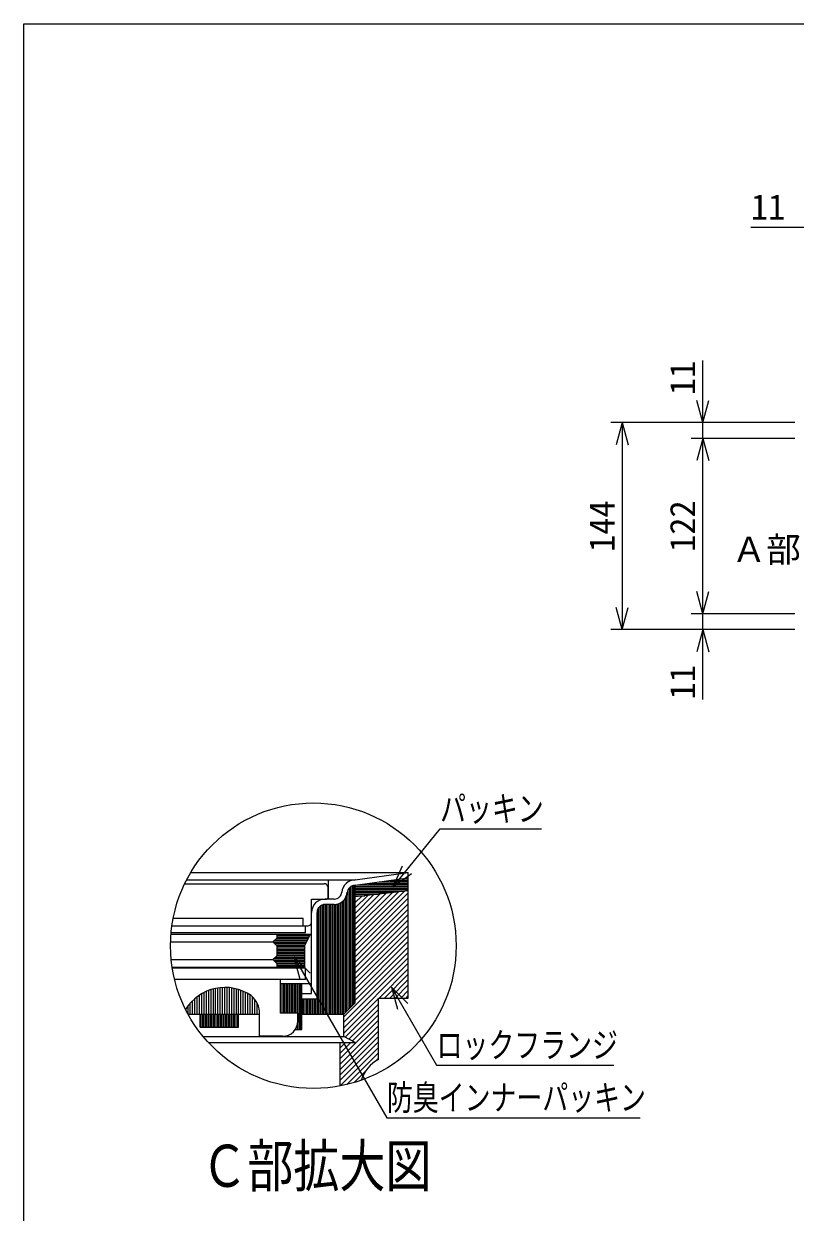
# Model space of a CAD drawing. Units: millimetres, scale not verified. Extents: x -1092 to 1092, y -744 to 696.
# Drawn here: x -1092 to -556, y -131 to 696 of the extents above; entities that cross this region are included whole.
import ezdxf
from ezdxf.enums import TextEntityAlignment as Align

# ---------------------------------------------------------------- set-up
doc = ezdxf.new("R2010")
doc.units = ezdxf.units.MM
doc.header["$LTSCALE"] = 8
for name, color, linetype in [('0-5_寸法線', 7, 'Continuous'), ('0-7_枠細線', 5, 'Continuous'), ('0-8_枠中線', 5, 'Continuous'), ('0-A_極細1', 7, 'Continuous'), ('0-D_寸法1', 7, 'Continuous')]:
    doc.layers.add(name, color=color, linetype=linetype)
doc.styles.add('ＭＳ ゴシック', font='')
doc.styles.get('ＭＳ ゴシック').set_extended_font_data('MS Gothic')

msp = doc.modelspace()

# ---------------------------------------------------------------- linework, layer by layer
at = {"layer": '0-5_寸法線'}
for p, q in [((-586.548, 554.534), (-528.996, 554.534)), ((-619.996, 407.534), (-619.996, 461.652)), ((-619.996, 418.534), (-624.137, 433.989)), ((-619.996, 418.534), (-615.855, 433.989)), ((-555.996, 418.534), (-683.996, 418.534)), ((-675.996, 418.534), (-680.137, 403.079)), ((-675.996, 418.534), (-671.855, 403.079)), ((-675.996, 418.534), (-675.996, 274.534)), ((-555.996, 418.534), (-627.996, 418.534)), ((-555.996, 407.534), (-627.996, 407.534)), ((-619.996, 407.534), (-624.137, 392.079)), ((-619.996, 407.534), (-615.855, 392.079)), ((-619.996, 285.534), (-619.996, 407.534)), ((-619.996, 285.534), (-624.137, 300.989)), ((-619.996, 285.534), (-615.855, 300.989)), ((-675.996, 274.534), (-680.137, 289.989)), ((-675.996, 274.534), (-671.855, 289.989)), ((-555.996, 285.534), (-627.996, 285.534)), ((-619.996, 225.953), (-619.996, 285.534)), ((-555.996, 274.534), (-683.996, 274.534)), ((-555.996, 274.534), (-627.996, 274.534)), ((-619.996, 274.534), (-624.137, 259.079)), ((-619.996, 274.534), (-615.855, 259.079))]:
    msp.add_line(p, q, dxfattribs=at)
at = {"layer": '0-8_枠中線'}
msp.add_lwpolyline([(-1092, -744), (-1092, 696), (1092, 696), (1092, -744)], close=True, dxfattribs=at)
at = {"layer": '0-A_極細1'}
for p, q in [((-978.785, 100.411), (-861.602, 100.411)), ((-975.847, 105.668), (-824.69, 105.668)), ((-880.156, 87.077), (-880.156, 100.411)), ((-861.602, 100.411), (-824.69, 105.668)), ((-861.602, 96.64), (-824.69, 101.897)), ((-837.435, 100.082), (-824.69, 100.082)), ((-829.945, 101.148), (-824.69, 101.148)), ((-824.69, 101.973), (-824.69, 105.668)), ((-824.69, 21.201), (-824.69, 105.592)), ((-980.12, 97.744), (-883.09, 97.744)), ((-880.423, 88.144), (-880.423, 95.077)), ((-866.513, 10.054), (-866.513, 93.767)), ((-865.447, 11.12), (-865.447, 95.149)), ((-864.38, 12.187), (-864.38, 95.94)), ((-863.313, 13.254), (-863.313, 96.409)), ((-862.247, 14.32), (-862.247, 96.64)), ((-861.602, 14.965), (-861.602, 96.677)), ((-861.602, 95.815), (-824.69, 95.815)), ((-861.602, 94.748), (-824.69, 94.748)), ((-861.602, 93.682), (-824.69, 93.682)), ((-824.69, 92.906), (-861.602, 88.64)), ((-861.602, 92.615), (-827.209, 92.615)), ((-861.602, 58.269), (-827.262, 92.609)), ((-861.602, 62.04), (-831.526, 92.116)), ((-861.602, 65.812), (-835.79, 91.623)), ((-861.602, 91.548), (-836.437, 91.548)), ((-861.602, 54.498), (-824.69, 91.41)), ((-861.602, 69.583), (-840.054, 91.13)), ((-859.902, 96.882), (-824.69, 96.882)), ((-852.413, 97.948), (-824.69, 97.948)), ((-844.924, 99.015), (-824.69, 99.015)), ((-884.647, 7.077), (-884.647, 82.939)), ((-883.58, 7.077), (-883.58, 83.25)), ((-876.203, 87.077), (-882.556, 87.077)), ((-876.203, 83.344), (-882.556, 83.344)), ((-882.513, 7.077), (-882.513, 83.344)), ((-881.447, 7.077), (-881.447, 83.344)), ((-880.38, 7.077), (-880.38, 83.344)), ((-879.313, 7.077), (-879.313, 83.344)), ((-878.247, 7.077), (-878.247, 83.344)), ((-877.18, 7.077), (-877.18, 83.344)), ((-876.113, 7.077), (-876.113, 83.344)), ((-875.047, 7.077), (-875.047, 83.418)), ((-873.98, 7.077), (-873.98, 83.621)), ((-872.913, 7.077), (-872.913, 83.962)), ((-871.847, 7.077), (-871.847, 84.459)), ((-870.78, 7.077), (-870.78, 85.145)), ((-869.713, 7.077), (-869.713, 86.079)), ((-868.647, 7.92), (-868.647, 87.4)), ((-867.58, 8.987), (-867.58, 89.61)), ((-861.602, 73.354), (-844.318, 90.637)), ((-861.602, 90.482), (-845.665, 90.482)), ((-861.602, 77.125), (-848.582, 90.145)), ((-861.602, 80.896), (-852.847, 89.652)), ((-861.602, 89.415), (-854.893, 89.415)), ((-861.602, 84.668), (-857.111, 89.159)), ((-861.602, 88.439), (-861.375, 88.666)), ((-861.602, 50.727), (-824.69, 87.639)), ((-861.602, 46.955), (-824.69, 83.867)), ((-891.89, 21.477), (-891.89, 77.744)), ((-888.156, 17.744), (-888.156, 77.744)), ((-887.847, 7.077), (-887.847, 79.58)), ((-886.78, 7.077), (-886.78, 81.421)), ((-885.713, 7.077), (-885.713, 82.369)), ((-861.602, 43.184), (-824.69, 80.096)), ((-861.602, 39.413), (-824.69, 76.325)), ((-989.009, 68.411), (-894.556, 68.411)), ((-988.113, 73.744), (-897.756, 73.744)), ((-897.756, 68.411), (-897.756, 73.744)), ((-896.156, 63.615), (-896.156, 68.411)), ((-861.602, 35.642), (-824.69, 72.554)), ((-861.602, 31.87), (-824.69, 68.782)), ((-989.651, 62.577), (-892.69, 62.577)), ((-896.156, 63.615), (-989.563, 63.615)), ((-918.823, 57.243), (-916.156, 59.91)), ((-917.585, 58.482), (-894.874, 58.482)), ((-916.518, 59.548), (-894.305, 59.548)), ((-916.156, 62.577), (-916.156, 59.91)), ((-916.156, 61.682), (-893.167, 61.682)), ((-916.156, 60.615), (-893.736, 60.615)), ((-896.956, 54.577), (-892.69, 62.577)), ((-861.602, 28.099), (-824.69, 65.011)), ((-861.602, 24.328), (-824.69, 61.24)), ((-989.936, 57.243), (-918.823, 57.243)), ((-916.156, 54.577), (-918.823, 57.243)), ((-918.651, 57.415), (-895.443, 57.415)), ((-917.928, 56.348), (-896.011, 56.348)), ((-916.862, 55.282), (-896.58, 55.282)), ((-916.156, 54.577), (-916.156, 47.643)), ((-916.156, 54.215), (-896.956, 54.215)), ((-916.156, 53.148), (-896.956, 53.148)), ((-916.156, 52.082), (-896.956, 52.082)), ((-916.156, 51.015), (-896.956, 51.015)), ((-916.156, 49.948), (-896.956, 49.948)), ((-896.956, 54.577), (-896.956, 39.643)), ((-869.49, 5.126), (-824.69, 49.926)), ((-861.602, 20.557), (-824.69, 57.469)), ((-861.602, 16.785), (-824.69, 53.697)), ((-989.499, 44.977), (-918.823, 44.977)), ((-918.462, 44.615), (-896.956, 44.615)), ((-918.118, 45.682), (-896.956, 45.682)), ((-917.395, 43.548), (-896.956, 43.548)), ((-917.051, 46.748), (-896.956, 46.748)), ((-916.328, 42.482), (-896.956, 42.482)), ((-916.156, 48.882), (-896.956, 48.882)), ((-916.156, 47.815), (-896.956, 47.815)), ((-916.156, 42.31), (-916.156, 39.643)), ((-916.156, 41.415), (-896.956, 41.415)), ((-869.49, 1.355), (-824.69, 46.155)), ((-869.49, -2.416), (-824.69, 42.384)), ((-988.832, 39.643), (-896.956, 39.643)), ((-896.156, 39.081), (-988.745, 39.081)), ((-916.156, 40.348), (-896.956, 40.348)), ((-896.156, 31.081), (-896.156, 39.081)), ((-845.063, 18.24), (-824.69, 38.612)), ((-841.291, 18.24), (-824.69, 34.841)), ((-913.49, 31.081), (-987.137, 31.081)), ((-958.626, 7.077), (-958.626, 24.95)), ((-957.026, 7.077), (-957.026, 25.238)), ((-955.426, 7.077), (-955.426, 25.443)), ((-953.826, 7.077), (-953.826, 25.567)), ((-952.226, 7.077), (-952.226, 25.611)), ((-950.626, 7.077), (-950.626, 25.574)), ((-949.026, 7.077), (-949.026, 25.457)), ((-947.426, 7.077), (-947.426, 25.259)), ((-945.826, 7.077), (-945.826, 24.978)), ((-896.156, 31.081), (-913.49, 31.081)), ((-913.49, 7.615), (-913.49, 31.081)), ((-913.49, 28.411), (-891.89, 28.411)), ((-913.447, 7.615), (-913.447, 28.411)), ((-912.38, 7.615), (-912.38, 28.411)), ((-911.313, 7.615), (-911.313, 28.411)), ((-910.247, 7.615), (-910.247, 28.411)), ((-909.18, 7.615), (-909.18, 28.411)), ((-908.113, 7.615), (-908.113, 28.411)), ((-907.047, 7.615), (-907.047, 28.411)), ((-905.98, 7.615), (-905.98, 28.411)), ((-904.913, 7.615), (-904.913, 28.411)), ((-903.847, 7.615), (-903.847, 28.411)), ((-902.78, 7.615), (-902.78, 28.411)), ((-901.713, 7.615), (-901.713, 28.411)), ((-900.647, -3.589), (-900.647, 28.411)), ((-899.58, -3.589), (-899.58, 28.411)), ((-898.823, -3.589), (-898.823, 28.411)), ((-837.52, 18.24), (-824.69, 31.07)), ((-833.749, 18.24), (-824.69, 27.299)), ((-973.026, 7.077), (-973.026, 17.869)), ((-971.426, 7.077), (-971.426, 19.159)), ((-969.826, 7.077), (-969.826, 20.29)), ((-968.226, 7.077), (-968.226, 21.284)), ((-966.626, 7.077), (-966.626, 22.153)), ((-965.026, 7.077), (-965.026, 22.909)), ((-963.426, 7.077), (-963.426, 23.561)), ((-961.826, 7.077), (-961.826, 24.115)), ((-960.226, 7.077), (-960.226, 24.577)), ((-944.226, 7.077), (-944.226, 24.612)), ((-942.626, 7.077), (-942.626, 24.159)), ((-941.026, 7.077), (-941.026, 23.613)), ((-939.426, 7.077), (-939.426, 22.969)), ((-937.826, 7.077), (-937.826, 22.222)), ((-936.226, 7.077), (-936.226, 21.363)), ((-934.626, 7.077), (-934.626, 20.381)), ((-933.026, 7.077), (-933.026, 19.108)), ((-931.426, 7.077), (-931.426, 17.306)), ((-898.823, 21.477), (-891.89, 21.477)), ((-898.823, 17.744), (-888.156, 17.744)), ((-898.513, 7.077), (-898.513, 17.744)), ((-897.447, 7.077), (-897.447, 17.744)), ((-896.38, 7.077), (-896.38, 17.744)), ((-895.313, 7.077), (-895.313, 17.744)), ((-894.247, 7.077), (-894.247, 17.744)), ((-893.18, 7.077), (-893.18, 17.744)), ((-892.113, 7.077), (-892.113, 17.744)), ((-891.047, 7.077), (-891.047, 17.744)), ((-889.98, 7.077), (-889.98, 17.744)), ((-888.913, 7.077), (-888.913, 17.744)), ((-869.49, -6.187), (-845.49, 17.812)), ((-845.49, -24.427), (-845.49, 18.24)), ((-829.978, 18.24), (-824.69, 23.528)), ((-826.206, 18.24), (-824.69, 19.756)), ((-979.426, 10.105), (-979.426, 10.356)), ((-977.826, 7.077), (-977.826, 12.718)), ((-976.226, 7.077), (-976.226, 14.698)), ((-974.626, 7.077), (-974.626, 16.395)), ((-929.826, 7.077), (-929.826, 14.73)), ((-928.226, 7.077), (-928.226, 9.101)), ((-861.602, 14.965), (-869.49, 7.077)), ((-868.496, -8.965), (-845.49, 14.041)), ((-866.048, -10.289), (-845.49, 10.27)), ((-977.841, 7.077), (-928.156, 7.077)), ((-969.296, -1.989), (-969.296, 7.077)), ((-968.913, -1.989), (-968.913, 7.077)), ((-967.847, -1.989), (-967.847, 7.077)), ((-966.78, -1.989), (-966.78, 7.077)), ((-965.713, -1.989), (-965.713, 7.077)), ((-964.647, -1.989), (-964.647, 7.077)), ((-963.58, -1.989), (-963.58, 7.077)), ((-962.513, -1.989), (-962.513, 7.077)), ((-961.447, -1.989), (-961.447, 7.077)), ((-960.38, -1.989), (-960.38, 7.077)), ((-959.313, -1.989), (-959.313, 7.077)), ((-958.247, -1.989), (-958.247, 7.077)), ((-957.18, -1.989), (-957.18, 7.077)), ((-956.113, -1.989), (-956.113, 7.077)), ((-955.047, -1.989), (-955.047, 7.077)), ((-953.98, -1.989), (-953.98, 7.077)), ((-952.913, -1.989), (-952.913, 7.077)), ((-951.847, -1.989), (-951.847, 7.077)), ((-950.78, -1.989), (-950.78, 7.077)), ((-949.713, -1.989), (-949.713, 7.077)), ((-948.647, -1.989), (-948.647, 7.077)), ((-947.58, -1.989), (-947.58, 7.077)), ((-946.513, -1.989), (-946.513, 7.077)), ((-945.447, -1.989), (-945.447, 7.077)), ((-944.38, -1.989), (-944.38, 7.077)), ((-943.313, -1.989), (-943.313, 7.077)), ((-942.629, -1.989), (-942.629, 7.077)), ((-928.156, -8.385), (-928.156, 7.077)), ((-901.713, -3.589), (-901.713, 0.109)), ((-898.823, 7.077), (-869.49, 7.077)), ((-872.156, -23.939), (-845.49, 2.728)), ((-863.601, -11.612), (-845.49, 6.499)), ((-969.296, -1.989), (-942.629, -1.989)), ((-903.251, -3.589), (-898.823, -3.589)), ((-902.78, -3.589), (-902.78, -2.804)), ((-872.156, -27.71), (-845.49, -1.044)), ((-872.156, -31.482), (-845.49, -4.815)), ((-967.373, -8.427), (-869.49, -8.427)), ((-963.656, -12.694), (-861.602, -12.694)), ((-912.156, -8.385), (-928.156, -8.385)), ((-872.156, -35.253), (-845.49, -8.586)), ((-872.156, -39.024), (-845.49, -12.357)), ((-872.156, -42.906), (-872.156, -12.694)), ((-872.156, -20.168), (-864.682, -12.694)), ((-872.156, -16.397), (-868.453, -12.694)), ((-872.156, -42.795), (-845.49, -16.129)), ((-867.493, -41.903), (-845.49, -19.9)), ((-847.601, -25.782), (-845.49, -23.671)), ((-862.335, -40.516), (-853.896, -32.077))]:
    msp.add_line(p, q, dxfattribs=at)
for points in [[(-891.89, 71.077), (-891.89, 87.077), (-881.49, 87.077)], [(-916.156, 42.31), (-918.823, 44.977), (-916.156, 47.643)], [(-845.49, 18.24), (-824.69, 18.24), (-824.69, 21.201)], [(-901.49, 2.281), (-901.49, 7.615), (-913.49, 7.615)], [(-861.602, -12.694), (-869.49, -8.427), (-869.49, 7.077)]]:
    msp.add_lwpolyline(points, dxfattribs=at)
msp.add_circle((-890.689, 54.63), 99.281, dxfattribs=at)
for centre, radius, start, end in [((-861.602, 91.077), 9.333, 90, 175.84901), ((-883.09, 95.077), 2.667, 24.05455, 90), ((-883.09, 95.077), 2.667, 0, 24.05455), ((-876.203, 92.411), 5.333, 270, 356.64911), ((-876.203, 92.411), 9.067, 270, 356.64911), ((-861.602, 91.077), 5.6, 90, 175.84901), ((-882.556, 77.744), 9.333, 90, 180), ((-882.556, 77.744), 5.6, 90, 180), ((-881.49, 88.144), 1.067, 270, 360), ((-894.556, 71.077), 2.667, 270, 360), ((-952.156, -6.389), 32, 55.16629, 148.68485), ((-944.156, 7.615), 16, 358.0749, 50.0295), ((-912.156, 2.281), 10.667, 270, 360), ((-832.156, -47.521), 26.667, 120, 161.13979)]:
    msp.add_arc(centre, radius, start, end, dxfattribs=at)
at = {"layer": '0-D_寸法1'}
for p, q in [((-835.321, 95.578), (-828.79, 110.185)), ((-835.321, 95.578), (-822.362, 104.962)), ((-904.18, 46.864), (-892.867, 35.551)), ((-904.18, 46.864), (-900.039, 31.41)), ((-836.42, 25.841), (-825.106, 14.528)), ((-836.42, 25.841), (-832.279, 10.386))]:
    msp.add_line(p, q, dxfattribs=at)
for points in [[(-835.321, 95.578), (-802.589, 135.869), (-732.189, 135.869)], [(-904.18, 46.864), (-839.555, -65.07), (-663.555, -65.07)], [(-836.42, 25.841), (-805.015, -28.549), (-681.815, -28.549)]]:
    msp.add_lwpolyline(points, dxfattribs=at)

# ---------------------------------------------------------------- texts
at = {"layer": '0-5_寸法線', "style": 'ＭＳ ゴシック'}
for s, p in [('11', (-586.548, 554.534)), ('Ａ部', (-599.855, 316.259))]:
    msp.add_text(s, height=17.6, dxfattribs=at).set_placement(p, align=Align.BOTTOM_LEFT)
for s, p in [('11', (-619.996, 437.652)), ('144', (-675.996, 328.534)), ('122', (-619.996, 328.534)), ('11', (-619.996, 225.953))]:
    msp.add_text(s, height=17.6, rotation=90, dxfattribs=at).set_placement(p, align=Align.BOTTOM_LEFT)
at = {"layer": '0-7_枠細線', "style": 'ＭＳ ゴシック', "width": 0.8}
msp.add_text('Ｃ部拡大図', height=29.33, dxfattribs=at).set_placement((-968.623, -121.943), align=Align.BOTTOM_LEFT)
at = {"layer": '0-D_寸法1', "style": 'ＭＳ ゴシック', "width": 0.75}
for s, p in [('パッキン', (-802.589, 135.869)), ('ロックフランジ', (-805.015, -28.549)), ('防臭インナーパッキン', (-839.555, -65.07))]:
    msp.add_text(s, height=17.6, dxfattribs=at).set_placement(p, align=Align.BOTTOM_LEFT)

doc.saveas('drawing.dxf')
